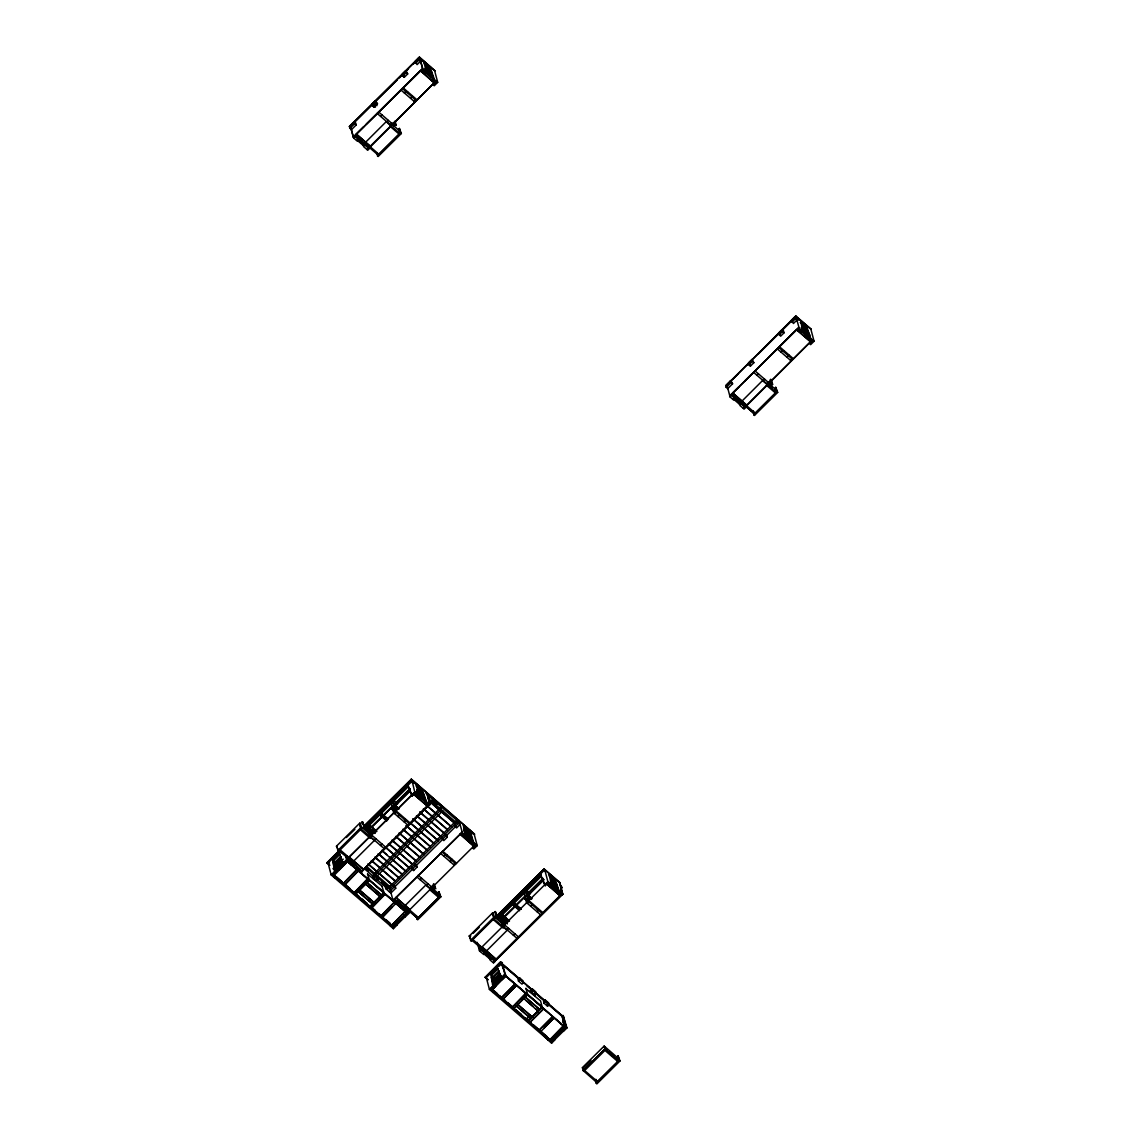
<?xml version="1.0" encoding="UTF-8"?>
<svg xmlns="http://www.w3.org/2000/svg" width="1141" height="1141" viewBox="0 0 1141 1141"><rect width="100%" height="100%" fill="white"/><g stroke="black" fill="none" stroke-linecap="round" stroke-linejoin="round"><path stroke-width="1.5" d="M419.403 57.05L350.23 125.567L353.296 137.191L422.726 68.888L419.403 57.05L435.049 70.899L419.503 57.449L350.33 125.981L353.724 138.09L357.233 141.113L358.702 139.673L355.193 136.635L353.724 138.09M349.331 126.565L354.223 121.73L355.721 123.028L356.22 124.911L351.342 129.76L349.331 126.565L350.843 127.863M375.489 100.665L372.066 104.045L372.565 105.942L374.063 107.24L377.486 103.845L375.489 100.665L376.929 105.671M405.697 70.742L402.274 74.122L402.773 76.019L404.271 77.317L407.694 73.923L405.697 70.742L407.694 73.923M418.505 58.048L415.082 61.443L417.078 64.623L420.501 61.243L418.505 58.048L420.002 59.346M350.587 126.195L397.125 80.098M399.464 77.773L408.435 68.888M413.47 63.896L419.76 57.678L422.897 69.558L426.406 72.596L425.679 73.324L422.17 70.286L422.897 69.558M349.831 128.462L354.723 123.613L354.223 121.73M372.565 105.942L375.988 102.547L377.486 103.845M402.773 76.019L406.196 72.625M415.581 63.325L419.004 59.945M423.539 62.299L424.267 61.571L426.406 72.596M356.135 134.167L363.722 126.651M366.247 124.155L420.587 70.328M353.296 137.191L422.47 68.674M436.204 82.437L433.452 80.041L429.301 67.29L430.043 66.563L434.179 79.314L437.688 82.352L434.265 85.746L433.523 85.09L436.204 82.437L437.688 82.352L434.55 70.457M380.623 116.411L382.092 114.97M404.342 92.934L405.797 91.48M427.233 70.257L430.542 66.991M406.809 92.35L407.522 91.622L403.015 87.729M407.052 92.564L407.779 91.851L412.286 95.744L411.573 96.472M431.655 74.636L432.382 73.908L425.564 68.018L424.837 68.731L433.537 76.062M386.243 121.631L364.535 143.31L378.07 155.019L399.792 133.34M411.815 96.685L412.543 95.958L417.05 99.866M356.948 140.043L363.223 145.463L364.692 144.008M386.899 121.83L388.368 120.39M410.603 98.354L412.072 96.899M433.309 79.613L434.036 78.886L426.335 72.225L425.607 72.953L434.75 80.654M433.452 80.041L434.179 79.314M390.407 124.868L391.876 123.413M414.112 101.392L415.581 99.937M368.914 147.56L435.891 81.211L369.056 148.102L370.411 146.233L356.377 134.096L370.525 146.647M367.017 149.571L368.486 148.116L367.587 144.722M434.564 83.207L420.416 70.656L434.564 83.207L436.033 81.753M393.973 126.009L394.7 125.282L392.147 123.071M394.715 121.859L395.499 124.825L394.772 125.553L393.916 122.315M376.587 152.908L378.127 156.531L401.347 133.526L399.407 128.42L398.68 129.147L399.863 133.597L386.286 121.759M377.371 155.875L400.591 132.884L399.407 128.42M730.468 381.123L795.862 316.342L811.294 329.378L795.748 315.943L726.945 385.073M730.568 380.609L725.69 385.458L726.189 387.341L727.687 388.653L732.579 383.804L730.568 380.609L732.579 383.804M751.833 359.543L748.41 362.938L748.91 364.835L750.421 366.133L753.844 362.738L751.833 359.543L753.844 362.738M778.618 333.015L782.041 329.621L783.553 330.919L784.052 332.815L780.629 336.21L778.618 333.015L780.13 334.313M794.849 316.941L791.426 320.321L793.437 323.516L796.86 320.122L794.849 316.941L798.757 320.207M733.235 378.855L738.256 373.863M747.055 365.149L750.835 361.412M758.38 353.938L796.104 316.556M726.189 387.341L731.067 382.506M748.91 364.835L752.333 361.44M779.118 334.912L782.541 331.518L782.041 329.621M791.94 322.218L795.348 318.824M732.493 393.046L738.812 386.799M745.13 380.538L751.448 374.277M756.497 369.27L765.34 360.513M767.864 358.003L796.931 329.221M730.083 396.968L731.552 395.513L735.061 398.551L733.592 400.006L730.083 396.968L727.359 386.685M795.748 315.943L799.256 328.451L798.515 329.179L802.023 332.216L802.765 331.489L800.625 320.464M812.563 341.316L809.796 338.934L805.66 326.169L806.387 325.442L810.538 338.207L814.046 341.245L810.623 344.639L809.868 343.983L812.563 341.316L814.046 341.245L810.909 329.35M801.738 330.605L802.465 329.877M756.982 375.303L758.451 373.849M780.686 351.827L782.155 350.373M803.592 329.15L806.887 325.884M783.154 351.228L783.881 350.515L779.374 346.622M783.411 351.457L784.138 350.729L788.645 354.637L787.918 355.35M740.88 402.202L762.602 380.509M788.174 355.564L788.902 354.851L793.409 358.759M733.306 398.922L739.582 404.342L741.037 402.887M763.243 380.723L764.712 379.268M786.962 357.247L788.417 355.792M809.796 338.934L810.538 338.207M766.752 383.761L768.221 382.306M790.471 360.271L791.94 358.816M769.533 381.921L770.261 381.194M745.415 406.98L812.235 340.104L745.301 406.581L731.267 394.444L745.415 406.98L746.77 405.126L732.736 392.989L746.884 405.526M743.376 408.464L744.831 407.009M810.909 342.1L796.874 329.963L810.909 342.1L812.378 340.646L798.229 328.095M770.318 384.902L771.059 384.175L768.492 381.964M768.62 382.178L771.088 384.303L771.858 383.718L770.674 379.254L771.43 379.91L772.614 384.374L770.161 386.785M752.946 411.801L754.472 415.424L777.691 392.418L775.766 387.312L775.039 388.026L776.208 392.49M774.625 389.98L775.352 389.252L767.679 382.62M742.121 403.258L754.429 413.912L776.137 392.219M753.73 414.768L776.95 391.762L775.766 387.312M337.608 848.333L338.392 851.314L336.467 846.194L359.686 823.203L360.428 823.845L361.611 828.309L326.954 862.696L329.749 865.42M346.379 837.523L354.865 829.364M359.7 824.572L362.267 821.791L363.023 822.433L364.207 826.897L362.667 828.081M363.023 822.433L362.61 824.387M337.636 850.658L360.856 827.653L359.686 823.203M363.494 826.498L411.273 779.16L474.57 834.199L411.273 779.16L411.33 782.469M327.068 863.095L339.69 850.587M364.107 826.412L411.388 779.574M386 919.717L390.008 923.183L389.766 925.38L331.19 874.933L328.052 863.052L338.934 852.27L339.676 852.926M364.792 826.655L411.887 780.002L415.053 793.266L412.357 795.933L411.601 795.277L407.494 784.352L408.236 785.008L411.901 781.371L411.887 780.002M365.548 827.296L373.078 819.837M380.609 812.378L385.644 807.4M392.347 800.754L393.075 800.026L397.596 803.934M394.429 798.686L398.195 794.963M365.149 827.995L407.85 785.707L412.357 795.933M365.904 828.651L408.592 786.363M334.527 862.667L340.76 856.506M334.641 863.081L340.859 856.92M333.486 864.322L340.703 857.176M392.761 805.888L371.638 826.811L392.789 806.017M395.242 803.421L410.147 788.659L395.271 803.564M337.194 861.426L340.859 857.804M371.738 827.211L392.861 806.288M395.342 803.82L410.261 789.059M415.666 784.623L416.394 783.896L418.533 794.935L417.806 795.648L415.053 793.266M368.743 831.632L368.072 832.559L369.228 832.36L368.072 832.559M374.776 832.759L370.953 829.45L370.212 830.177L374.048 833.486M394.686 811.75L391.777 809.069L392.461 808.142M409.676 790.913L394.615 805.846L397.995 808.769M341.373 858.888L333.8 866.39L334.555 867.032M370.953 829.45L370.269 830.377L373.178 833.058M391.777 809.069L392.504 808.341L392.204 809.597M409.776 791.326L394.715 806.245L398.109 809.169M399.279 808.826L395.456 805.517L394.772 806.445L397.681 809.126M370.697 830.905L370.996 829.65M333.172 868.601L342.129 859.53M395.2 806.972L395.513 805.717M333.286 869.014L343.241 859.144M334.342 869.784L342.5 861.697M335.097 870.426L343.256 862.354M416.736 789.829L417.463 789.101L424.024 794.778M413.47 793.309L347.763 858.389L350.344 860.742M332.445 858.688L334.613 871.553L331.19 874.933L332.673 874.862L335.368 872.195L334.598 867.274M345.252 854.595L346.593 859.686L343.084 863.167L338.934 852.27M347.791 858.531L415.024 791.897L418.533 794.935M334.983 871.724L332.502 874.191L333.999 875.489L347.591 861.526M339.961 866.789L346.436 860.385L407.109 912.843L393.174 926.649L391.677 925.351L405.255 911.388L391.677 925.351M349.36 857.476L363.294 869.214L349.26 857.076L347.905 858.931L361.939 871.068L427.504 805.446M450.838 826.384L413.399 794.05L414.868 792.596L428.774 804.191M343.741 863.566L335.326 871.909L334.57 871.253L342.985 862.924L343.84 863.808L348.076 859.615L347.178 856.206M370.754 837.009L372.223 835.554L369.399 824.886M394.458 813.533L395.927 812.078M338.877 870.155L348.832 860.257M421.428 789.615L422.17 788.887L426.306 801.652L429.829 804.69L429.087 805.403L425.579 802.38L421.428 789.615L417.977 786.62M335.169 875.76L334.655 877.729L334.427 876.488M334.698 877.971L335.44 877.244M374.262 840.047L375.731 838.592M397.967 816.557L399.436 815.102M399.692 815.33L400.405 814.603L395.898 810.709L393.075 800.026M352.626 862.154L374.348 840.475M399.935 815.544L400.662 814.831L405.169 818.725L404.456 819.438M350.872 864.75L352.341 863.295L348.076 859.615M425.95 793.523L426.677 792.795L429.829 804.69M423.782 796.96L424.509 796.233L417.692 790.342L416.964 791.07L425.137 797.93M404.698 819.666L405.426 818.938L433.737 843.327M350.587 863.666L356.862 869.085L358.317 867.631M380.524 845.467L381.993 844.012M404.242 821.976L405.711 820.522M343.284 883.505L356.862 869.542L343.284 883.505L344.782 884.817L358.374 870.84L344.782 884.817M357.147 870.169L358.602 868.715L362.125 871.753L360.656 873.207M425.579 802.38L426.306 801.652M361.726 871.282L429.9 804.22L360.727 872.751M367.53 874.02L382.335 886.414M367.545 874.092L369.499 880.324L355.564 894.13L354.067 892.832L367.644 878.87L354.067 892.832M354.68 892.947L357.604 890.037M359.073 888.582L363.466 884.218M363.965 883.747L368.358 879.383M355.421 893.588L357.375 891.649M359.829 889.238L364.221 884.874M364.706 884.389L369.356 879.797L383.904 892.362L369.998 906.296L371.609 908.008L385.202 894.045L371.609 908.008M373.05 877.671L374.519 876.217L374.02 874.32L372.551 875.775L373.05 877.671L376.559 880.709L378.028 879.255L377.528 877.358M376.53 876.488L442.765 810.88M382.078 886.657L384.046 892.904L370.112 906.71M385.843 888.725L387.312 887.27L386.799 885.373L385.344 886.828L385.843 888.725L390.85 893.061L395.742 888.211L393.745 885.017L395.742 888.211M387.312 887.27L390.821 890.308L389.823 886.514L456.058 820.907M370.725 906.81L372.679 904.884M382.206 895.428L384.403 893.26M390.065 888.654L458.026 821.349M458.539 821.691L459.281 820.978M389.352 891.763L394.244 886.914M412.086 869.242L415.495 865.848L414.996 863.965L416.508 865.263L417.007 867.146L413.584 870.54L411.587 867.345M442.294 839.32L445.717 835.925L445.204 834.028L446.716 835.34L447.215 837.223L443.792 840.617L441.795 837.423M458.525 823.232L460.023 824.544L456.6 827.924L455.102 826.626L458.525 823.232L457.512 819.452M394.13 887.427L412.985 868.743M415.509 866.247L443.179 838.849M445.689 836.353L455.744 826.384M463.061 825.599L463.788 824.872L465.927 835.897L465.2 836.624L461.677 833.586L462.419 832.859L458.91 820.35M392.818 900.491L462.233 832.188L393.075 900.705M464.116 830.791L464.858 830.063L471.418 835.74M380.894 916.023L394.472 902.06L380.894 916.023L382.392 917.321L395.97 903.358M392.247 907.066L382.392 917.321M465.628 834.285L465.129 836.253L472.816 842.914L473.558 842.186L465.856 835.526L465.129 836.253M420.145 879.711L421.614 878.27M443.849 856.235L445.318 854.78M466.755 833.558L468.951 831.39M396.754 904.414L398.223 902.973L394.715 899.935L393.246 901.39L390.522 891.092M446.316 855.65L447.044 854.923L442.537 851.029M446.573 855.864L447.301 855.151L451.807 859.045L451.08 859.772M471.176 837.936L471.903 837.209L465.086 831.304M404.042 906.61L425.807 885.059L439.342 896.769M451.337 859.986L452.064 859.259L456.571 863.167M396.469 903.344L402.744 908.764L404.199 907.309M426.406 885.131L427.875 883.69M450.125 861.655L451.594 860.2M403.03 909.833L404.499 908.393L408.749 912.073L404.513 916.28M472.331 841.445L473.073 840.717L464.658 833.458M474.071 833.757L477.209 845.652L475.726 845.723L472.973 843.342L473.7 842.614L469.55 829.864M429.929 888.169L431.384 886.714M453.633 864.693L455.102 863.238M432.696 886.343L433.437 885.616M393.174 926.649L408.007 911.417L407.109 908.022M475.398 844.511L408.464 910.989L396.94 900.919M394.387 898.709L408.578 911.402L409.933 909.534L395.898 897.397L410.047 909.947M459.937 833.957L474.085 846.508L475.54 845.053L461.392 832.516M404.67 915.453L405.155 916.679L396.74 925.009L395.984 924.353L404.399 916.023L403.914 914.797M393.36 927.319L396.041 924.666L396.797 925.308L393.374 928.703L389.865 925.665L390.593 924.937L393.36 927.319L393.374 928.703M475.726 845.723L473.03 848.391L473.786 849.047L477.209 845.652L473.7 842.614M407.879 910.047L408.778 913.442L405.255 916.922L404.399 916.023M433.48 889.31L434.222 888.582L431.655 886.372M434.236 885.159L435.021 888.126L434.293 888.853L433.109 884.389M416.108 916.209L417.649 919.831L440.868 896.826L438.928 891.72L438.201 892.447L439.371 896.897M417.62 918.448L439.299 896.626M416.893 919.175L440.112 896.184L438.928 891.72M469.322 935.977L492.541 912.971L493.297 913.627L494.467 918.091L471.247 941.083L469.322 935.977L471.247 941.083M473.13 933.352L479.234 927.305M492.684 913.984L495.123 911.559L495.879 912.215L497.062 916.679L495.522 917.863M470.063 936.633L470.805 935.905M492.555 914.355L493.297 913.627M470.491 940.441L493.711 917.435L492.541 912.971M471.946 940.227L496.306 916.023L495.123 911.559M496.349 916.28L544.129 868.943L559.675 882.378L562.755 894.002L493.582 962.519L562.755 894.002M496.963 916.18L544.129 868.943M497.647 916.423L544.742 869.784L547.88 881.665L547.908 883.048L545.213 885.716L540.349 874.134L541.091 874.79M498.004 917.778L540.706 875.489L545.213 885.716M498.76 918.434L541.447 876.131M503.252 917.82L525.616 895.656M528.098 893.203L543.002 878.427M503.281 917.949L525.644 895.799M528.126 893.332L543.045 878.57M503.352 918.22L525.716 896.07M529.453 892.376L543.116 878.841M548.521 874.405L549.263 873.678L551.403 884.703L550.661 885.43L547.908 883.048M543.786 879.454L527.47 895.614L530.85 898.538M501.612 921.415L500.928 922.342L502.083 922.142L500.928 922.342M507.631 922.541L503.809 919.232L503.067 919.96L505.62 922.156M524.632 898.851L525.801 898.652L524.632 898.851L525.316 897.924M503.809 919.232L503.124 920.159L507.289 923.91M527.57 896.027L543.9 879.854M532.134 898.609L528.312 895.3L527.627 896.227L530.536 898.908M503.552 920.687L503.851 919.432M528.055 896.755L528.369 895.5M482.215 947.258L496.264 959.396L482.115 946.859L480.76 948.713L494.795 960.85L492.099 958.098M480.931 949.383L485.196 953.077L483.727 954.532L479.462 950.838L480.931 949.383L480.033 945.989M527.313 903.301L528.782 901.846M480.218 951.494L481.687 950.039M550.361 883.819L551.103 883.091M507.117 929.829L508.586 928.375M530.822 906.339L532.291 904.884M486.694 950.738L507.203 930.243M532.547 905.098L533.261 904.385L528.754 900.477L525.93 889.809M532.79 905.312L533.517 904.599L538.024 908.507L537.311 909.22M537.554 909.434L538.281 908.721L542.788 912.629M513.379 935.249L514.848 933.794M537.097 911.759L538.566 910.304M483.442 953.448L489.717 958.868L491.172 957.413L480.646 948.299L547.88 881.665L551.403 884.703M558.434 892.148L559.161 891.421L555.025 878.67L554.284 879.397L558.434 892.148L561.942 895.186L562.684 894.458L559.532 882.563M495.95 959.196L560.359 895.229M487.977 979.891L485.182 977.167L500.329 962.148L562.385 1015.804M485.282 977.566L500.329 962.148M501.954 978.037L493.54 986.38L492.798 985.724L501.213 977.395L502.054 978.279L505.563 974.799L501.669 962.262L486.28 977.509L489.418 989.404L547.994 1039.836L548.236 1037.654M499.031 966.27L502.425 962.918M491.514 978.379L498.974 970.977M491.614 978.778L499.088 971.39M491.999 981.602L496.977 976.667M492.641 981.845L500.115 974.443M492.755 982.244L500.214 974.856M492.555 984.241L500.714 976.168M490.673 973.159L492.841 986.024L489.418 989.404L490.901 989.333L493.597 986.665L491.429 973.801M501.669 962.262L504.821 974.157L501.298 977.637L497.148 966.741M490.73 988.662L498.189 981.26M495.85 985.853L492.227 989.96L505.805 975.997L502.069 979.691M497.405 993.697L493.383 990.231L492.883 992.199L492.655 990.958M492.926 992.442L493.654 991.714L490.901 989.333M519.455 977.737L517.985 979.192L518.485 981.075L521.993 984.113L523.462 982.658L522.963 980.775L519.455 977.737L519.954 979.62L518.485 981.075M501.498 997.976L515.09 984.013L501.398 997.576L503.01 999.274L516.588 985.311L503.01 999.274M525.759 988.548L540.549 1000.885L542.26 1007.375L528.326 1021.166L529.838 1022.479L543.53 1008.915L529.838 1022.479M512.28 1007.303L525.873 993.34L512.28 1007.303L513.792 1008.601L527.727 994.795L525.987 988.249M522.179 998.204L525.488 994.938M532.234 988.791L530.779 990.245L531.278 992.142L534.787 995.166L536.256 993.711L535.757 991.829L532.234 988.791L532.747 990.688L531.278 992.142M545.027 999.844L543.558 1001.299L544.057 1003.196L547.566 1006.219L549.035 1004.779L548.536 1002.882L545.027 999.844L545.526 1001.741L563.625 1017.187M544.057 1003.196L545.526 1001.741M528.183 1020.639L532.105 1016.759M528.226 1020.767L541.918 1007.203L565.08 1027.556L562.128 1016.346L549.976 1005.834M539.108 1030.494L552.7 1016.531L539.008 1030.095L540.62 1031.792L554.198 1017.829L544.243 1027.699M562.128 1016.346L565.337 1027.314L551.403 1041.12L549.891 1039.822L563.469 1025.859L549.891 1039.822M551.502 1015.49L564.98 1027.157L551.403 1041.12M564.98 1027.157L551.288 1040.706L491.928 989.276M554.212 1038.823L562.627 1030.494L562.142 1029.268L553.984 1037.354L554.212 1038.823L554.968 1039.48L563.369 1031.136L562.884 1029.924M551.574 1041.79L554.269 1039.123L555.025 1039.779L551.602 1043.174L548.094 1040.136L548.821 1039.408L551.574 1041.79L551.602 1043.174M562.727 1030.751L566.25 1027.271L563.098 1015.376L566.991 1027.913L563.483 1031.393L562.627 1030.494M604.145 1046.069L604.958 1049.178L583.208 1070.729L582.395 1067.619L604.145 1046.069L617.68 1057.778L616.953 1058.506L617.737 1061.487L604.944 1050.419L584.663 1070.515L597.442 1081.582M591.038 1060.46L583.137 1068.276L582.395 1067.619M595.274 1080.327L596.8 1083.95L620.019 1060.945L618.094 1055.839L617.367 1056.566L618.536 1061.03L604.958 1049.178M596.714 1082.31L618.465 1060.759L604.93 1049.05L583.179 1070.6L596.757 1082.438L595.93 1079.329M596.058 1083.294L619.278 1060.303L618.094 1055.839M328.052 863.052L329.535 862.967M333.001 862.796L335.868 862.239M491.229 977.267L494.096 976.71M803.35 324.187L805.66 326.169M801.695 325.656L808.256 331.332M801.923 326.897L808.741 332.801L807.999 333.529L801.182 327.624M802.237 328.323L809.896 334.941M801.495 329.05L809.91 336.31M799.256 328.451L802.765 331.489M782.541 331.518L784.052 332.815M778.647 347.335L792.681 359.472M777.178 348.789L791.212 360.927M420.159 59.375L422.412 61.329M426.991 65.294L429.301 67.29M425.336 66.777L431.897 72.439M425.151 70.157L433.551 77.417M427.861 73.851L431.583 77.075M771.858 383.718L772.614 384.374M754.943 370.825L768.977 382.962M776.95 391.762L777.691 392.418M768.235 384.446L772.058 387.769M753.474 372.266L767.508 384.417M762.63 380.652L776.18 392.361M766.452 385.216L775.409 392.946M402.288 88.442L416.337 100.579M400.819 89.897L414.868 102.034M746.171 405.312L755.114 413.042M740.851 402.06L741.607 402.716M745.43 406.025L754.386 413.769M731.224 394.301L745.273 406.438M734.134 398.394L737.899 401.646M395.499 124.825L396.255 125.481L395.071 121.017M378.584 111.932L392.618 124.069M391.334 123.727L399.008 130.359M400.591 132.884L401.347 133.526M377.115 113.387L391.163 125.524M390.108 126.323L399.05 134.053M354.723 123.613L356.22 124.911M369.812 146.419L378.769 154.149M367.673 146.59L354.88 135.422L369.056 148.102M357.775 139.502L362.795 143.837L363.223 145.463M544.243 869.342L559.789 882.777M549.62 875.033L555.382 880.011L554.64 880.738L548.878 875.76M560.288 884.674L562.285 887.869L560.787 886.571M550.319 878.87L556.879 884.546M550.547 880.11L557.379 886.015L556.637 886.742L550.96 881.822M552.215 881.879L556.152 885.273M550.347 881.08L558.006 887.712M550.889 882.92L558.534 889.524M559.161 891.421L562.684 894.458M547.723 882.378L560.488 893.403M546.154 883.419L560.302 895.97L546.254 883.819M464.145 826.227L469.907 831.204L469.179 831.932L472.973 843.342M411.901 781.371L414.411 783.539M427.433 794.906L459.523 822.647M465.357 827.596L469.179 831.932L463.417 826.954M470.078 831.675L472.588 833.843M431.983 800.098L437.003 804.434M427.932 796.789L429.43 798.087L428.431 794.307M428.716 798.743L456.557 822.804M430.086 801.766L439.442 809.868M442.123 812.178L454.161 822.59M428.859 801.025L454.261 822.989M465.485 833.016L471.775 838.25M416.75 792.039L425.679 799.741M456.1 826.041L454.603 824.729L455.102 826.626M418.747 795.12L423.71 799.399M462.419 832.859L465.927 835.897M421.115 797.573L423.668 799.784M527.056 890.779L530.451 893.703M452.078 827.125L413.399 794.05M461.206 835.069L474.085 846.508M527.128 892.191L529.467 894.216M528.796 896.027L531.278 898.181M528.711 896.997L531.406 899.336M424.58 809.711L432.61 816.642M435.277 818.953L447.315 829.364M423.354 808.955L447.415 829.764M542.075 913.342L528.026 901.205L525.616 892.048M524.575 898.652L527.128 900.862M540.606 914.797L526.557 902.659L524.147 893.503M419.817 811.936L445.232 833.914M419.931 812.349L444.006 833.158M445.717 835.925L447.215 837.223M417.734 816.485L425.764 823.431M428.431 825.742L440.469 836.139M416.508 815.729L440.583 836.553M514.634 903.372L521.009 908.892M513.464 902.674L521.123 909.291M520.153 908.835L516.245 905.455M515.518 906.168L519.426 909.562M511.881 903.715L515.718 907.024M412.985 818.725L438.386 840.689M511.995 904.128L519.654 910.746M413.085 819.124L437.16 839.933M395.941 806.245L398.423 808.398M410.888 823.26L418.918 830.206M421.585 832.516L433.623 842.928M409.22 823.56L395.171 811.422L392.761 802.266M441.809 851.742L455.844 863.88M391.72 808.869L394.273 811.08M407.751 825.014L393.702 812.877L390.892 802.194M440.34 853.197L454.389 865.334M406.139 825.499L430.2 846.308M406.239 825.899L430.314 846.722M509.528 920.944L502.254 914.654L505.078 925.337L503.609 926.792L500.785 916.109M404.057 830.049L412.072 836.981M414.754 839.291L426.777 849.703M402.816 829.293L426.891 850.102M508.301 920.573L504.393 917.193M506.19 919.318L508.701 921.486M381.779 813.59L388.154 819.11M380.609 812.891L388.268 819.523M504.293 919.96L506.775 922.113M387.298 819.053L383.319 815.401M382.592 816.129L386.571 819.78M495.465 914.155L503.138 920.787M380.31 815.045L386.685 820.564M379.14 814.346L386.799 820.964M496.306 916.023L497.062 916.679M400.263 833.8L424.338 854.609M399.036 833.044L423.097 853.853M496.249 917.136L502.653 922.655M518.356 936.832L504.322 924.681L501.498 914.012M492.883 915.567L504.393 925.522M493.711 917.435L494.467 918.091M516.902 938.273L502.853 926.135L500.443 916.993M507.246 930.386L493.739 918.805M492.926 919.261L503.167 928.118M396.84 837.194L404.87 844.126M407.537 846.437L419.574 856.848M395.613 836.439L419.674 857.248M393.046 840.946L401.076 847.877M403.743 850.188L415.78 860.599M391.819 840.19L415.895 860.999M376.673 831.176L368.643 824.23L371.467 834.912L385.501 847.05M376.687 831.646L371.538 827.41M373.335 829.536L375.845 831.703M415.495 865.848L417.007 867.146M389.623 844.326L412.357 863.979M388.396 843.584L412.471 864.393M433.837 883.662L435.776 888.782L435.021 888.126M371.438 830.177L375.161 833.401M363.893 825.485L368.999 829.906M364.207 826.897L362.267 821.791M363.394 827.353L368.514 831.775M363.437 827.482L369.584 832.816M431.797 886.586L434.25 888.725M386.214 847.72L394.23 854.652M396.911 856.977L408.934 867.374M418.105 875.233L432.139 887.37M384.973 846.964L409.049 867.788M370.255 834.642L360.028 825.784L360.884 829.036M430.842 887.028L438.515 893.66L437.787 894.387L432.667 889.966M360.856 827.653L361.611 828.309M440.112 896.184L440.868 896.826M384.046 848.505L369.998 836.367L367.174 825.685M416.636 876.687L430.67 888.825M374.376 840.603L360.813 828.765L339.119 850.587M360.071 829.493L370.297 838.335M429.615 889.623L438.572 897.354M382.791 851.115L386.799 854.58M389.466 856.891L405.526 870.768M381.55 850.359L405.625 871.168M606.727 1049.663L604.16 1047.452L604.901 1046.725L605.686 1049.706M609.28 1051.874L614.386 1056.295M619.278 1060.303L620.019 1060.945M379.368 854.495L387.384 861.441M390.065 863.751L402.103 874.149M378.127 853.753L402.202 874.562M500.443 962.548L544.842 1000.942M501.441 963.874L518.527 978.65M527.071 986.024L531.107 989.532M535.158 993.027L543.615 1000.343M472.645 939.357L481.602 947.101M485.481 951.936L471.989 940.355M480.618 948.171L489.546 955.901M375.945 857.889L383.961 864.821M386.642 867.146L398.68 877.543M492.142 958.24L494.695 960.451M374.719 857.133L398.78 877.942M529.495 991.101L534.787 995.679M484.269 952.906L488.034 956.158M563.012 1021.908L563.768 1022.564M563.126 1022.307L563.868 1022.964M504.821 974.157L505.563 974.799M566.25 1027.271L566.991 1027.913M504.65 974.856L565.337 1027.314M505.648 975.855L548.792 1013.165M372.522 861.284L380.538 868.215M383.219 870.526L395.257 880.938M504.408 975.099L527.37 994.638M371.296 860.528L395.356 881.337M498.688 974.457L501.47 976.81M498.446 974.699L501.07 976.967M369.099 864.664L377.129 871.61M379.796 873.92L391.834 884.318M367.873 863.922L391.934 884.731M526.272 1000.628L532.89 1006.348M535.528 1008.63L538.281 1011.325L523.633 998.346M538.224 1012.081L537.482 1011.425L542.118 1006.833L527.584 994.253L513.792 1008.601M521.694 998.689L522.45 999.345M537.739 1012.566L536.983 1011.91L532.59 1016.274L533.346 1016.931M367.003 866.789L376.031 874.605M377.286 875.689L389.823 886.514M366.247 867.602L390.322 888.411M494.053 979.049L496.677 981.331M365.876 868.543L368.514 870.825M374.519 876.217L378.028 879.255M381.736 882.264L385.701 885.687M493.796 979.292L496.421 981.574M365.049 869.285L374.305 877.286M376.958 879.583L387.683 888.853M336.467 846.194L337.208 846.85M339.79 849.589L350.016 858.431M409.334 909.719L418.291 917.45M372.708 878.185L375.346 880.467M532.847 1017.415L517.572 1004.351L532.105 1016.916M349.289 859.159L339.048 850.316L351.399 861.084M408.606 910.447L417.549 918.177M406.51 908.735L417.592 918.32M352.869 862.81L360.556 869.57M485.182 977.167L487.863 979.491M398.551 903.886L401.061 906.054M346.593 859.686L347.349 860.343L346.45 856.934M408.022 912.8L408.778 913.442M492.841 986.024L493.597 986.665M348.775 862.553L402.716 909.192M346.194 860.628L369.142 880.167L355.564 894.13M407.294 913.527L383.69 892.747M500.072 996.007L505.42 1000.643M508.102 1002.953L514.42 1008.416M516.131 1009.899L521.48 1014.52M525.488 1017.986L530.85 1022.621M533.517 1024.932L538.866 1029.553M541.547 1031.863L546.896 1036.499M493.611 991.472L548.721 1039.109M498.004 995.58L502.011 999.045M507.374 1003.681L510.041 1005.991M515.39 1010.612L518.071 1012.937M526.486 1020.211L528.996 1022.379M542.146 1033.746L547.994 1039.836M340.474 859.986L343.099 862.254M340.218 860.228L342.842 862.496M378.769 897.454L379.525 898.095M335.825 864.593L338.449 866.86M335.582 864.835L338.207 867.103M374.362 901.804L375.118 902.46M374.633 902.945L359.344 889.88L373.891 902.46M326.954 862.696L329.649 865.021M334.613 871.553L335.368 872.195M336.495 876.916L341.858 881.537M344.525 883.861L349.873 888.482M356.562 894.273L359.244 896.584M361.925 898.894L367.274 903.515M372.622 908.15L375.303 910.461M379.311 913.927L383.319 917.407M333.7 874.819L393.075 926.25M335.397 877.001L390.507 924.652M332.673 874.862L349.146 889.21M351.827 891.52L357.176 896.156M359.843 898.466L365.206 903.087M369.213 906.567L371.895 908.878M377.243 913.499L379.91 915.809M385.273 920.445L387.94 922.755M500.785 975.099L502.054 978.279M389.281 923.91L389.766 925.38M769.947 379.982L771.131 384.446M749.922 364.236L750.421 366.133M753.302 410.96L754.472 415.424M739.14 402.73L739.582 404.342M734.348 395.856L734.775 397.467M403.771 75.42L404.271 77.317M374.219 102.433L375.46 107.126M373.563 105.357L374.063 107.24M560.602 890.094L561.942 895.186M357.989 136.963L358.417 138.589M547.067 1004.337L547.566 1006.219M534.288 993.283L534.787 995.166M505.763 917.692L506.975 922.27M527.384 1017.587L528.326 1021.166M505.463 967.354L503.951 966.042M501.698 963.632L502.967 968.452M489.289 957.242L489.717 958.868M484.483 950.367L484.911 951.993M478.421 944.691L479.776 949.797M477.223 942.352L479.462 950.838M426.82 792.596L429.9 804.22M413.085 868.643L413.584 870.54M392.447 805.903L394.059 812.007M402.317 907.138L402.744 908.764M397.51 900.263L397.938 901.889M372.907 827.924L374.12 832.488M368.329 827.867L370.354 835.483M376.059 878.812L376.559 880.709M356.434 867.46L356.862 869.085M333.201 859.344L334.071 863.979M425.08 70.1L425.679 73.324M463.702 828.566L464.301 831.789M416.921 790.813L417.806 795.648M396.512 923.525L396.74 925.009M395.756 922.884L395.984 924.353M544.742 869.784L544.756 871.153M424.623 62.926L423.896 63.654L429.658 68.631L430.399 67.918L424.623 62.926M364.977 145.092L363.508 146.533L367.773 150.227L369.242 148.772L364.977 145.092M800.982 321.819L800.24 322.546L806.017 327.524L806.744 326.797L800.982 321.819M798.828 327.567L729.655 396.084L798.828 327.567M802.693 331.118L801.966 331.846L809.654 338.492L810.395 337.765L802.693 331.118M741.322 403.971L739.867 405.426L744.117 409.106L745.586 407.665L741.322 403.971M339.291 853.625L332.815 860.043L333.557 860.685L340.032 854.281L339.291 853.625M416.765 785.25L416.023 785.978L421.785 790.97L422.527 790.242L416.765 785.25M418.476 794.55L417.734 795.277L425.436 801.938L426.163 801.21L418.476 794.55M440.754 807.685L374.519 873.293L375.018 875.19L441.253 809.582L440.754 807.685M551.331 884.332L550.59 885.059L558.291 891.72L559.019 890.993L551.331 884.332M491.471 958.497L490.002 959.952L493.511 962.975L494.98 961.521L491.471 958.497M497.505 968.096L491.029 974.514L491.785 975.156L498.26 968.738L497.505 968.096M499.601 973.359L492.028 980.861L492.784 981.502L500.357 974L499.601 973.359M539.636 1009.457L525.102 996.892L539.636 1009.457M530.636 1018.371L516.103 1005.806L530.636 1018.371M381.422 894.986L366.874 882.421L381.422 894.986M379.953 896.441L365.405 883.876L379.953 896.441M372.422 903.9L357.875 891.335L372.422 903.9"/></g></svg>
